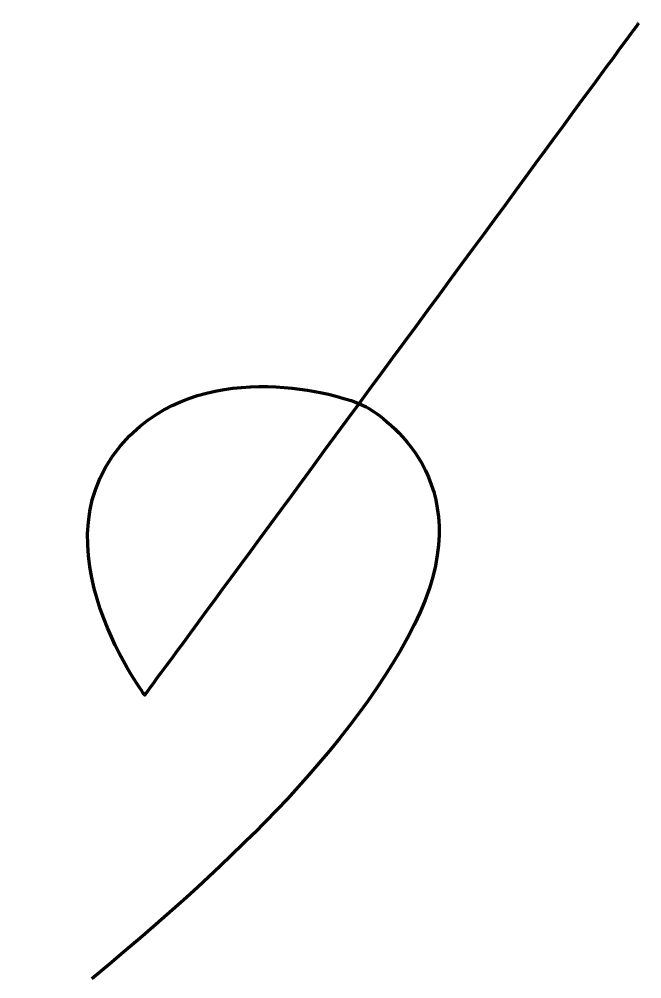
# Model space of a CAD drawing. Extents: x 468 to 911, y -724 to -42.
import ezdxf

# ---------------------------------------------------------------- set-up
doc = ezdxf.new("R2010")
doc.units = 0
doc.header["$MEASUREMENT"] = 0
doc.layers.add('aberto_path', color=7, linetype='Continuous', lineweight=0)

msp = doc.modelspace()

# ---------------------------------------------------------------- linework, layer by layer
at = {"layer": 'aberto_path', "color": 7, "lineweight": 140}
msp.add_open_spline([(908.45, -45.11), (910.78, -42.24), (557.6, -522.4), (557.6, -522.4), (557.6, -522.4), (468.42, -403.66), (554.44, -331.33), (611.01, -283.75), (700.81, -308.78), (716.63, -318.67), (732.46, -328.56), (797.73, -375.24), (749.07, -472.56), (700.41, -569.88), (592.02, -664.56), (520.02, -724.03)], degree=3, knots=[0, 0, 0, 0, 1, 1, 1, 2, 2, 2, 3, 3, 3, 4, 4, 4, 5, 5, 5, 5], dxfattribs=at)

doc.saveas('drawing.dxf')
